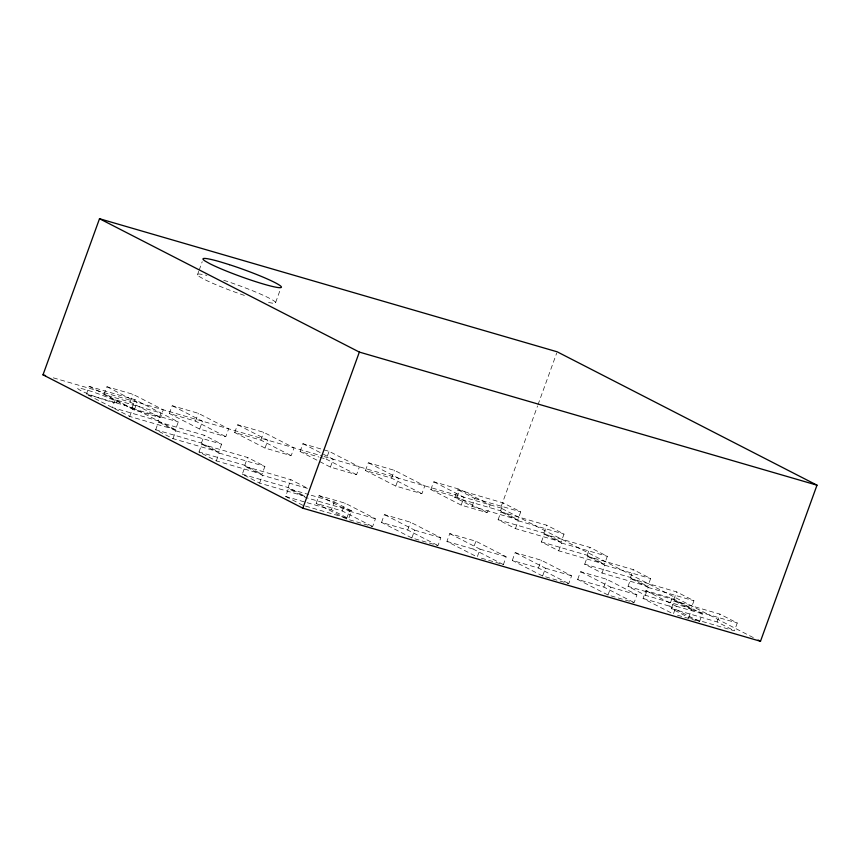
<?xml version="1.0" encoding="UTF-8"?>
<svg xmlns="http://www.w3.org/2000/svg" width="860" height="860" viewBox="0 0 860 860"><rect width="100%" height="100%" fill="white"/><g stroke="black" fill="none" stroke-linecap="round" stroke-linejoin="round"><path stroke-width="0.64" stroke-dasharray="4.3 3.22" d="M86.387 394.192L89.214 386.387L134.977 399.696L178.289 421.927L175.462 429.731L129.699 416.423L86.387 394.192L132.16 407.5L175.462 429.731M103.963 394.493L106.79 386.688L132.945 394.288L163.26 409.844L160.433 417.648L134.278 410.048L103.963 394.493L130.118 402.093L160.433 417.648M130.118 402.093L132.945 394.288M132.16 407.5L134.977 399.696M129.699 416.423L132.526 408.618L89.214 386.387M134.278 410.048L137.106 402.243L106.79 386.688M197.434 274.91L198.735 271.308M199.176 270.104L202.218 261.698M155.681 429.753L158.509 421.948L204.272 435.257L221.59 444.147L218.773 451.952L173 438.643L155.681 429.753L201.444 443.061L218.773 451.952M169.345 413.499L172.172 405.694L198.316 413.305L228.631 428.861L225.804 436.665L199.66 429.065L169.345 413.499L195.489 421.11L225.804 436.665M173 438.643L175.827 430.838L158.509 421.948M195.489 421.11L198.316 413.305M199.66 429.065L202.487 421.25L172.172 405.694M201.444 443.061L204.272 435.257M198.993 451.984L201.81 444.179L247.583 457.488L264.901 466.378L262.074 474.183L216.311 460.874L198.993 451.984L244.756 465.292L262.074 474.183M216.311 460.874L219.139 453.069L201.81 444.179M275.662 302.408L280.446 289.196M234.715 432.515L237.543 424.711L263.697 432.311L294.012 447.866L291.185 455.682L265.03 448.071L234.715 432.515L260.87 440.116L291.185 455.682M244.756 465.292L247.583 457.488M242.294 474.204L288.057 487.512L305.386 496.413L259.623 483.105L242.294 474.204L245.121 466.399L290.884 479.708L308.213 488.598L262.44 475.29L245.121 466.399M260.87 440.116L263.697 432.311M265.03 448.071L267.858 440.266L237.543 424.711M259.623 483.105L262.44 475.29M300.097 451.521L302.924 443.717L329.079 451.328L359.394 466.883L356.567 474.688L330.412 467.087L300.097 451.521L318.781 456.961M288.057 487.512L290.884 479.708M302.924 505.325L285.606 496.435L288.433 488.63L308.675 494.521M356.567 474.688L326.252 459.132L329.079 451.328M316.168 503.401L318.995 495.596L345.15 503.197L375.465 518.752L372.638 526.556L346.483 518.956L316.168 503.401L342.323 511.001L372.638 526.556M330.412 467.087L333.239 459.283L321.575 453.295M334.196 501.939L351.514 510.829L348.687 518.634L331.369 509.743L334.196 501.939L309.944 494.887M342.323 511.001L345.15 503.197M346.483 518.956L349.31 511.152L318.995 495.596M365.478 470.538L368.306 462.734L394.45 470.334L424.765 485.9L421.938 493.704L395.793 486.094L365.478 470.538L391.623 478.138L421.938 493.704M391.623 478.138L394.45 470.334M381.55 522.407L384.377 514.602L410.521 522.213L440.836 537.769L438.009 545.573L411.865 537.973L381.55 522.407L407.694 530.018L438.009 545.573M395.793 486.094L398.621 478.289L368.306 462.734M407.694 530.018L410.521 522.213M411.865 537.973L414.692 530.158L384.377 514.602M430.849 489.555L433.676 481.75L459.831 489.351L490.146 504.906L487.319 512.711L461.164 505.11L430.849 489.555L457.004 497.155L487.319 512.711M454.8 497.478L457.627 489.673L503.39 502.982L520.708 511.872L517.881 519.677L472.118 506.368L454.8 497.478L500.563 510.786L517.881 519.677M457.004 497.155L459.831 489.351M449.748 533.619L480.063 549.174L477.236 556.979L446.921 541.424L449.748 533.619L475.902 541.219L506.217 556.775L503.39 564.59L479.729 557.699M461.164 505.11L463.991 497.306L433.676 481.75M472.118 506.368L474.946 498.563L457.627 489.673M503.39 564.59L473.075 549.024L475.902 541.219M753.338 637.604L500.649 507.916L537.564 405.941M538.016 404.684L556.699 353.073M500.563 510.786L503.39 502.982M498.101 519.709L500.928 511.893L546.691 525.202L564.02 534.092L561.193 541.908L515.43 528.599L498.101 519.709L543.875 533.017L561.193 541.908M515.43 528.599L518.258 520.784L500.928 511.893M512.302 560.43L515.129 552.625L541.284 560.236L571.599 575.791L568.772 583.596L542.617 575.996L512.302 560.43L538.457 568.041L568.772 583.596M543.875 533.017L546.691 525.202M541.413 541.929L544.24 534.125L590.003 547.433L607.321 556.323L604.505 564.128L558.731 550.819L541.413 541.929L587.176 555.237L604.505 564.128M538.457 568.041L541.284 560.236M542.617 575.996L545.444 568.191L515.129 552.625M558.731 550.819L561.558 543.015L544.24 534.125M577.683 579.446L580.511 571.642L606.655 579.242L636.97 594.808L634.142 602.613L607.999 595.002L577.683 579.446L603.827 587.047L634.142 602.613M587.176 555.237L590.003 547.433M584.714 564.16L587.541 556.345L633.304 569.653L650.633 578.554L647.806 586.359L602.043 573.05L584.714 564.16L630.487 577.468L647.806 586.359M602.043 573.05L604.87 565.246L587.541 556.345M603.827 587.047L606.655 579.242M607.999 595.002L610.826 587.197L580.511 571.642M630.487 577.468L633.304 569.653M628.026 586.38L630.853 578.576L676.616 591.884L693.934 600.774L691.117 608.579L645.344 595.27L628.026 586.38L673.788 599.689L691.117 608.579M645.882 590.648L676.196 606.214L673.369 614.018L643.054 598.463L645.882 590.648L672.036 598.259L702.351 613.814L699.524 621.619L674.616 614.384M645.344 595.27L648.171 587.466L630.853 578.576M699.524 621.619L669.209 606.063L672.036 598.259M673.788 599.689L676.616 591.884M671.337 608.611L674.154 600.807L719.928 614.115L737.246 623.005L734.418 630.81L688.656 617.501L671.337 608.611L717.1 621.92L734.418 630.81M688.656 617.501L691.483 609.697L674.154 600.807M717.1 621.92L719.928 614.115M474.946 498.563L520.708 511.872M53.309 377.83L322.747 456.187M324.037 456.563L500.649 507.916M320.027 457.316L326.252 459.132M132.526 408.618L178.289 421.927M518.258 520.784L564.02 534.092M175.827 430.838L221.59 444.147M561.558 543.015L607.321 556.323M219.139 453.069L264.901 466.378M604.87 565.246L650.633 578.554M648.171 587.466L693.934 600.774M351.514 510.829L305.752 497.521L288.433 488.63M691.483 609.697L737.246 623.005M349.31 511.152L375.465 518.752M414.692 530.158L440.836 537.769M480.063 549.174L506.217 556.775M545.444 568.191L571.599 575.791M610.826 587.197L636.97 594.808M676.196 606.214L702.351 613.814M446.921 541.424L473.075 549.024M643.054 598.463L669.209 606.063M285.606 496.435L305.848 502.326M307.117 502.691L331.369 509.743M305.461 506.067L348.687 518.634M302.924 443.717L320.414 452.693M223.783 280.285A41.678 3.773 19.9 0 1 269.051 298.076A41.678 3.773 19.9 0 1 266.138 301.903M244.369 295.399A41.678 3.773 19.9 0 1 204.046 279.242L199.477 276.673A41.678 3.773 19.9 0 1 206.959 275.415M115.197 399.728L112.37 407.533L158.143 420.841L160.96 413.036L115.197 399.728M116.551 402.749L114.896 402.641A20.844 1.892 19.9 0 1 98.545 397.89L93.439 396.019A20.844 1.892 19.9 0 1 78.131 388.161A20.844 1.892 19.9 0 1 101.243 394.89A20.844 1.892 19.9 0 1 116.551 402.749"/><path stroke-width="1.29" d="M43 374.831L99.513 218.72L557.162 351.804L817 485.169L760.487 641.28L302.838 508.195L43 374.831L45.58 375.583M302.838 508.195L359.351 352.084L99.513 218.72M359.351 352.084L817 485.169M758.101 640.055L760.487 641.28M229.437 264.676L220.278 261.859A41.678 3.773 19.9 0 0 205.131 261.064L209.7 263.633A41.678 3.773 19.9 0 0 261.214 283.381A41.678 3.773 19.9 0 0 278.017 284.262A41.678 3.773 19.9 0 0 229.437 264.676"/></g></svg>
